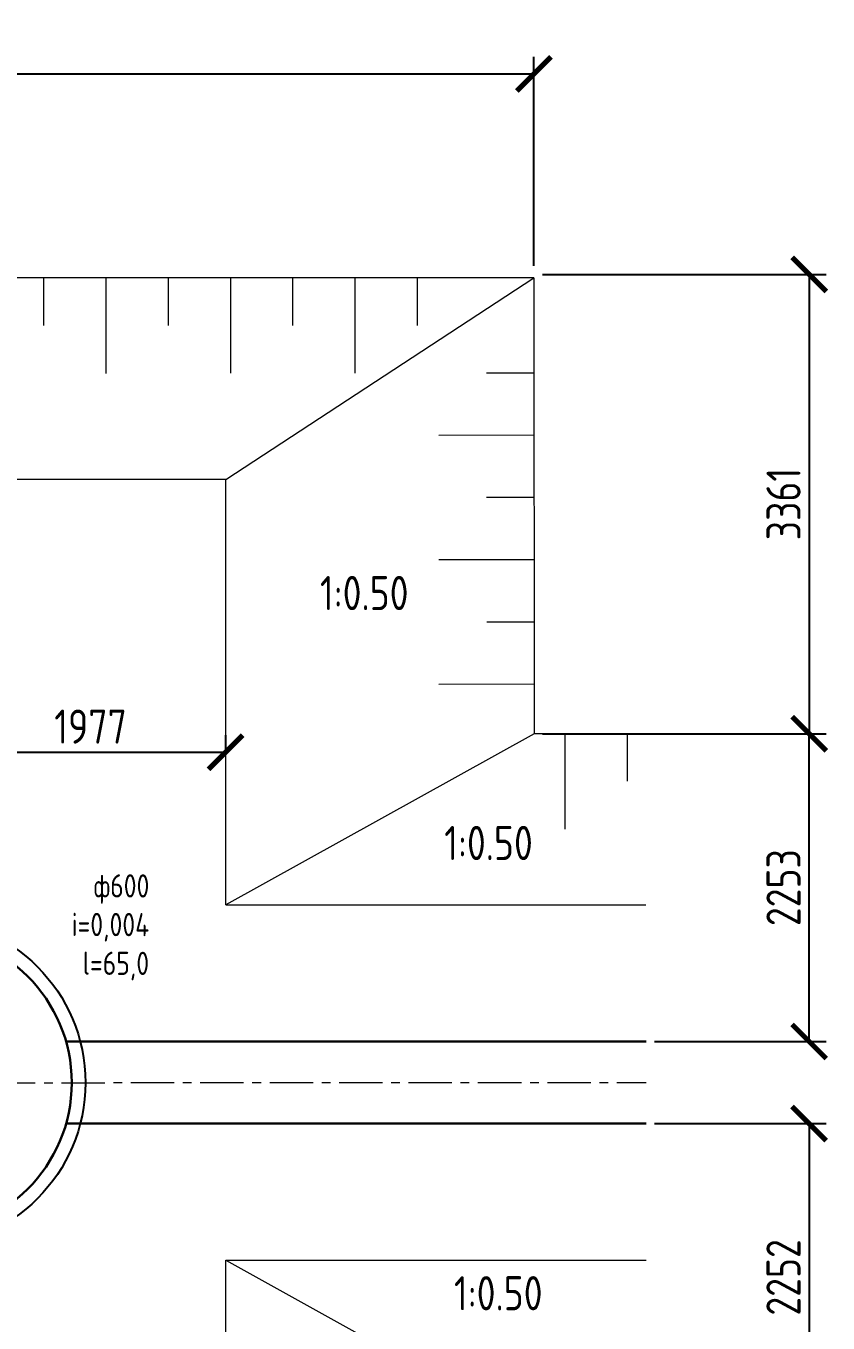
# Model space of a CAD drawing. Header units: millimetres. Extents: x 24859265 to 26550985, y 32092698 to 33532929.
# Drawn here: x 26176759 to 26182627, y 33007037 to 33016529 of the extents above; entities that cross this region are included whole.
import ezdxf

# ---------------------------------------------------------------- set-up
doc = ezdxf.new("R2010")
doc.units = ezdxf.units.MM
doc.linetypes.add('осевая', pattern=[50.8, 31.75, -6.35, 6.35, -6.35])
doc.styles.add('ARTEM GOST', font='GOST_0.TTF')
doc.styles.add('GOST 2.304', font='GOST_0.TTF')
doc.styles.get("Standard").update_dxf_attribs({"font": 'arial.ttf'})
doc.dimstyles.new('ISO-25', dxfattribs={"dimtxt": 2.5, "dimasz": 2.5, "dimexe": 1.25, "dimexo": 0.625, "dimtad": 1, "dimtxsty": 'Standard', "dimcen": 2.5, "dimadec": 0, "dimazin": 0, "dimtfac": 1, "dimtmove": 0, "dimatfit": 3, "dimfxl": 1, "dimarcsym": 0})

# ---------------------------------------------------------------- blocks, each defined once
blk = doc.blocks.new('_ArchTick')
at = {"color": 0, "linetype": 'ByBlock', "const_width": 0.15}
blk.add_lwpolyline([(-0.5, -0.5), (0.5, 0.5)], dxfattribs=at)
blk = doc.blocks.new('*D521')
at = {"color": 0, "lineweight": -2, "transparency": 16777216}
for p, q in [((26142507.4, 33014744.1), (26142507.4, 33016302.7)), ((26180474.9, 33014773.7), (26180474.9, 33016302.7)), ((26142507.4, 33016177.7), (26180474.9, 33016177.7))]:
    blk.add_line(p, q, dxfattribs=at)
at = {"color": 0, "lineweight": -2, "transparency": 16777216, "xscale": 250, "yscale": 250, "zscale": 250, "rotation": 180}
blk.add_blockref('_ArchTick', (26142507.4, 33016177.7), dxfattribs=at)
at = {"color": 0, "lineweight": -2, "transparency": 16777216, "xscale": 250, "yscale": 250, "zscale": 250}
blk.add_blockref('_ArchTick', (26180474.9, 33016177.7), dxfattribs=at)
at = {"color": 0, "transparency": 16777216, "insert": (26161491.1, 33016365.2), "char_height": 250, "attachment_point": 5, "style": 'GOST 2.304'}
blk.add_mtext('37968', dxfattribs=at)
blk = doc.blocks.new('*D525')
at = {"color": 0, "lineweight": -2, "transparency": 16777216}
for p, q in [((26181357.4, 33008497.5), (26182613, 33008497.5)), ((26182488, 33008497.5), (26182488, 33006245.2)), ((26181359.1, 33006245.2), (26182613, 33006245.2))]:
    blk.add_line(p, q, dxfattribs=at)
at = {"color": 0, "lineweight": -2, "transparency": 16777216, "xscale": 250, "yscale": 250, "zscale": 250}
for p, rotation in [((26182488, 33008497.5), 90), ((26182488, 33006245.2), 270)]:
    blk.add_blockref('_ArchTick', p, dxfattribs=dict(at, rotation=rotation))
at = {"color": 0, "transparency": 16777216, "insert": (26182300.5, 33007371.4), "char_height": 250, "attachment_point": 5, "rotation": 90, "style": 'GOST 2.304'}
blk.add_mtext('2252', dxfattribs=at)
blk = doc.blocks.new('*D533')
at = {"color": 0, "lineweight": -2, "transparency": 16777216}
for p, q in [((26176242.8, 33011226.3), (26176242.8, 33011339.7)), ((26178219.8, 33011226.3), (26178219.8, 33011339.7)), ((26176242.8, 33011214.7), (26178219.8, 33011214.7))]:
    blk.add_line(p, q, dxfattribs=at)
at = {"color": 0, "lineweight": -2, "transparency": 16777216, "xscale": 250, "yscale": 250, "zscale": 250, "rotation": 180}
blk.add_blockref('_ArchTick', (26176242.8, 33011214.7), dxfattribs=at)
at = {"color": 0, "lineweight": -2, "transparency": 16777216, "xscale": 250, "yscale": 250, "zscale": 250}
blk.add_blockref('_ArchTick', (26178219.8, 33011214.7), dxfattribs=at)
at = {"color": 0, "transparency": 16777216, "insert": (26177231.3, 33011402.2), "char_height": 250, "attachment_point": 5, "style": 'GOST 2.304'}
blk.add_mtext('1977', dxfattribs=at)
blk = doc.blocks.new('*D542')
at = {"color": 0, "lineweight": -2, "transparency": 16777216}
for p, q in [((26181357.3, 33011350.1), (26182613.4, 33011350.1)), ((26182488.4, 33009097.6), (26182488.4, 33011350.1)), ((26181357.3, 33009097.6), (26182613.4, 33009097.6))]:
    blk.add_line(p, q, dxfattribs=at)
at = {"color": 0, "lineweight": -2, "transparency": 16777216, "xscale": 250, "yscale": 250, "zscale": 250}
for p, rotation in [((26182488.4, 33011350.1), 90), ((26182488.4, 33009097.6), 270)]:
    blk.add_blockref('_ArchTick', p, dxfattribs=dict(at, rotation=rotation))
at = {"color": 0, "transparency": 16777216, "insert": (26182300.9, 33010223.8), "char_height": 250, "attachment_point": 5, "rotation": 90, "style": 'GOST 2.304'}
blk.add_mtext('2253', dxfattribs=at)
blk = doc.blocks.new('*D544')
at = {"color": 0, "lineweight": -2, "transparency": 16777216}
for p, q in [((26180537.4, 33014711.2), (26182613.4, 33014711.2)), ((26182488.4, 33014711.2), (26182488.4, 33011350.1)), ((26180537.4, 33011350.1), (26182613.4, 33011350.1))]:
    blk.add_line(p, q, dxfattribs=at)
at = {"color": 0, "lineweight": -2, "transparency": 16777216, "xscale": 250, "yscale": 250, "zscale": 250}
for p, rotation in [((26182488.4, 33014711.2), 90), ((26182488.4, 33011350.1), 270)]:
    blk.add_blockref('_ArchTick', p, dxfattribs=dict(at, rotation=rotation))
at = {"color": 0, "transparency": 16777216, "insert": (26182300.9, 33013030.6), "char_height": 250, "attachment_point": 5, "rotation": 90, "style": 'GOST 2.304'}
blk.add_mtext('3361', dxfattribs=at)

msp = doc.modelspace()

# ---------------------------------------------------------------- linework, layer by layer
at = {"lineweight": 20}
for p, q in [((26180474.8723, 33014685.576), (26145978.8642, 33014685.576)), ((26176887.5722, 33014686.749), (26176887.5722, 33014337.4187)), ((26177343.0547, 33014685.6837), (26177343.0547, 33013987.0231)), ((26177798.5372, 33014686.0388), (26177798.5372, 33014336.7085)), ((26178219.8036, 33013209.8883), (26180474.8723, 33014685.576)), ((26178254.0197, 33014686.0388), (26178254.0197, 33013987.3781)), ((26178709.5022, 33014686.3939), (26178709.5022, 33014337.0636)), ((26179164.9847, 33014686.3939), (26179164.9847, 33013987.7332)), ((26179620.4672, 33014686.749), (26179620.4672, 33014337.4187)), ((26180474.8723, 33014685.576), (26180477.4726, 33011350.0858)), ((26180476.7699, 33013989.319), (26180127.4397, 33013989.0467)), ((26180477.125, 33013533.8367), (26179778.4646, 33013533.292)), ((26178219.8036, 33013209.8883), (26148052.5745, 33013209.8883)), ((26178219.8036, 33010097.109), (26178219.8036, 33013209.8883)), ((26180477.4801, 33013078.3543), (26180128.1499, 33013078.082)), ((26180477.8352, 33012622.872), (26179779.1748, 33012622.3273)), ((26180478.5454, 33012167.3899), (26180129.2152, 33012167.1175)), ((26180478.9005, 33011711.9075), (26179780.2401, 33011711.3629)), ((26180477.4726, 33011350.0858), (26178219.8036, 33010097.109)), ((26181381.7974, 33011350.0858), (26180477.4726, 33011350.0858)), ((26180701.0001, 33011350.2562), (26180701.5448, 33010651.5958)), ((26181156.4822, 33011350.9664), (26181156.7545, 33011001.6362)), ((26178219.8036, 33010097.109), (26181294.7327, 33010097.3531)), ((26178220.8173, 33007496.6705), (26181294.9392, 33007497.4289)), ((26178220.8173, 33007496.6705), (26180480.8173, 33006244.5746))]:
    msp.add_line(p, q, dxfattribs=at)
at = {"lineweight": 30}
for p, q in [((26181294.9081, 33009097.5506), (26177051.8943, 33009096.8715)), ((26181294.9557, 33008497.543), (26177052.0886, 33008496.8778))]:
    msp.add_line(p, q, dxfattribs=at)
at = {"color": 1, "linetype": 'осевая', "lineweight": 15, "ltscale": 10}
msp.add_line((26175493.6902, 33008795.8269), (26181294.9318, 33008798.0882), dxfattribs=at)
at = {"lineweight": 20}
msp.add_lwpolyline([(26148120.7654, 33006286.9159), (26178220.8173, 33006286.9159), (26178220.8173, 33007496.6705)], dxfattribs=at)
at = {"ltscale": 10}
msp.add_circle((26175993.6901, 33008796.5318), 1200, dxfattribs=at)
at = {"lineweight": 30}
msp.add_circle((26175993.6901, 33008796.5318), 1100, dxfattribs=at)

# ---------------------------------------------------------------- texts
at = {"lineweight": 20, "style": 'ARTEM GOST'}
for s, insert, char_height, width, attachment_point, rotation in [('\\pi49.688;1:0.50', (26178859.4646, 33012504.2419), 250, 3508.95414, 1, 0.02233381), ('\\pi49.688;1:0.50', (26179768.7284, 33010675.3063), 250, 3508.95414, 1, 0.02233381), ('ф600\\Pi=0,004\\Pl=65,0', (26177661.7619, 33010321.0223), 170, 1585.180995, 3, 359.80727111), ('\\pi49.688;1:0.50', (26179840.0882, 33007380.6687), 250, 3508.95414, 1, 0.02233381)]:
    msp.add_mtext(s, dxfattribs=dict(at, insert=insert, char_height=char_height, width=width, attachment_point=attachment_point, rotation=rotation))

# ---------------------------------------------------------------- dimensions: what is measured, and where the dimension line sits
for base, p1, p2, picture, middle in [((26180474.8523, 33016177.7417), (26142507.3504, 33014681.6069), (26180474.8523, 33014711.2063), '*D521', (26161491.1014, 33016365.2417)), ((26178219.8036, 33011214.66), (26176242.7673, 33011163.7626), (26178219.8036, 33011163.7626), '*D533', (26177231.2855, 33011402.16))]:
    dim = msp.add_linear_dim(base=base, p1=p1, p2=p2, dimstyle='ISO-25', override={"dimscale": 100, "dimdec": 0, "dimtxsty": 'GOST 2.304', "dimblk1": 'ArchTick', "dimblk2": 'ArchTick', "dimsah": 1})
    dim.commit()
    dim.dimension.update_dxf_attribs({"geometry": picture, "text_midpoint": middle})
for base, p1, p2, picture, middle in [((26182488.3947, 33011350.0858), (26180474.8523, 33014711.2063), (26180474.8523, 33011350.0858), '*D544', (26182300.8947, 33013030.6461)), ((26182488.3947, 33011350.0858), (26181294.8121, 33009097.5506), (26181294.8121, 33011350.0858), '*D542', (26182300.8947, 33010223.8182)), ((26182487.9781, 33006245.2105), (26181294.8598, 33008497.5429), (26181296.6157, 33006245.2105), '*D525', (26182300.4781, 33007371.3767))]:
    dim = msp.add_linear_dim(base=base, p1=p1, p2=p2, angle=90, dimstyle='ISO-25', override={"dimscale": 100, "dimdec": 0, "dimtxsty": 'GOST 2.304', "dimblk1": 'ArchTick', "dimblk2": 'ArchTick', "dimsah": 1})
    dim.commit()
    dim.dimension.update_dxf_attribs({"geometry": picture, "text_midpoint": middle})

doc.saveas('drawing.dxf')
